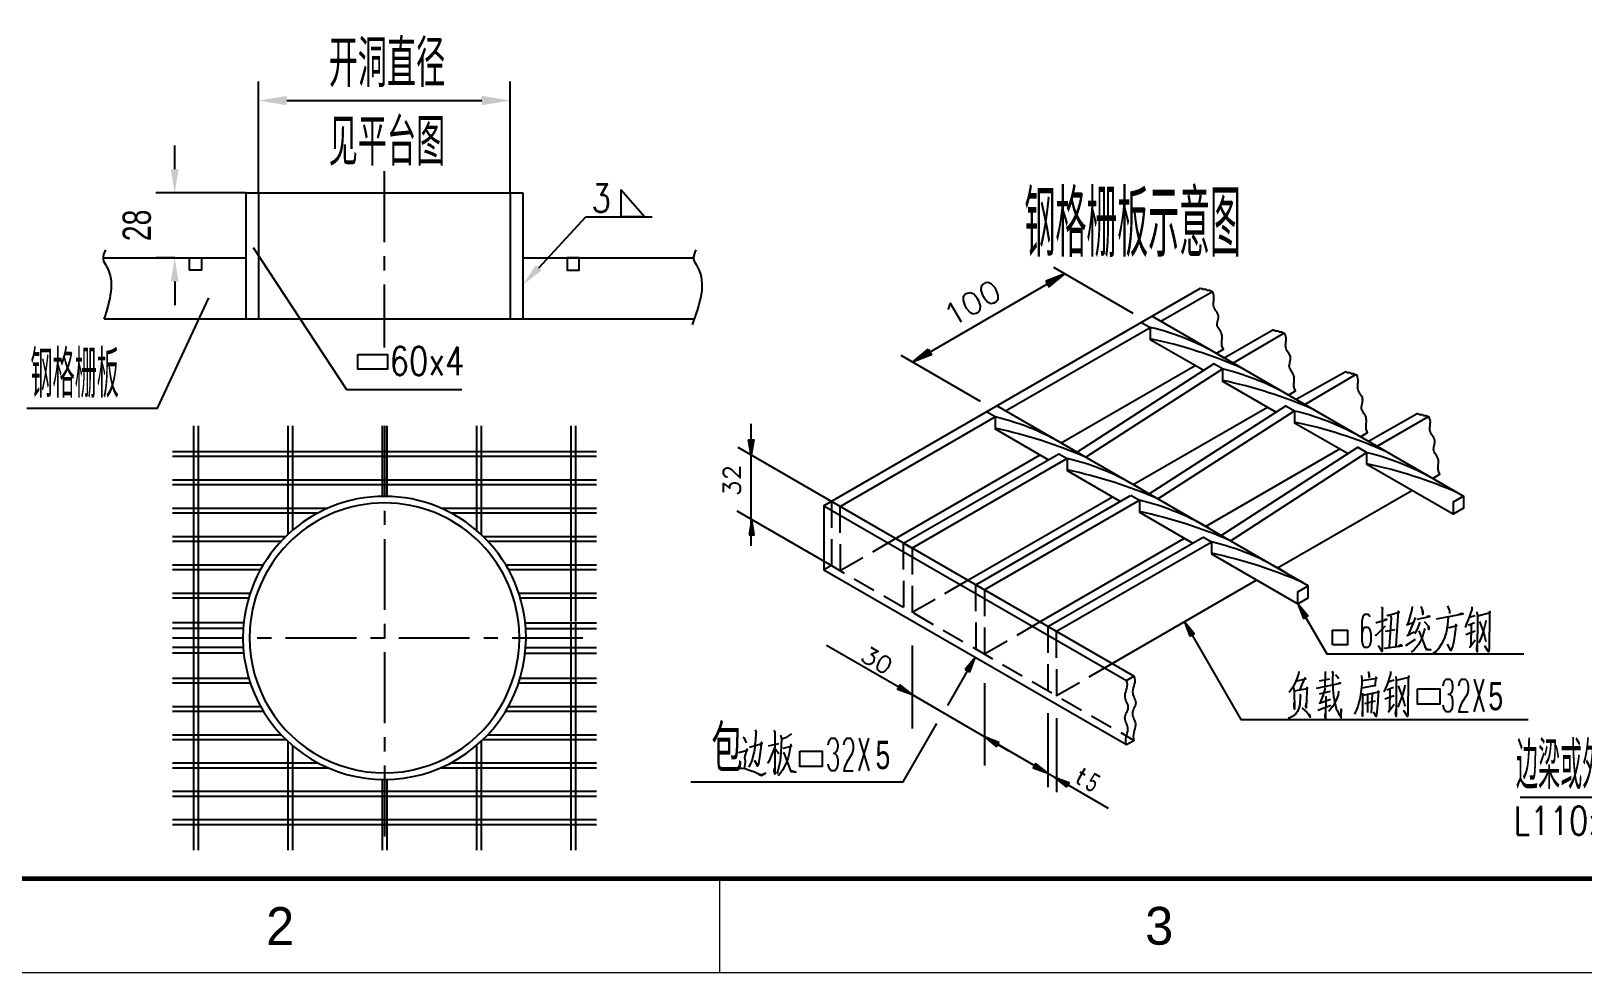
# Model space of a CAD drawing. Extents: x 148 to 221443, y -36682 to 6758.
# Drawn here: x 97196 to 100485, y -23173 to -21177 of the extents above; entities that cross this region are included whole.
import ezdxf
from ezdxf.enums import TextEntityAlignment as Align

# ---------------------------------------------------------------- set-up
doc = ezdxf.new("R2010")
doc.units = 0
doc.header["$LTSCALE"] = 10
doc.header["$MEASUREMENT"] = 0
doc.linetypes.add('CENTERX2', pattern=[4, 2.5, -0.5, 0.5, -0.5])
for name, color, linetype in [('2', 4, 'Continuous'), ('CENTER', 1, 'CENTERX2'), ('RED', 7, 'Continuous')]:
    doc.layers.add(name, color=color, linetype=linetype)
doc.layers.add('2（细实线）', color=3, linetype='Continuous', lineweight=20)
doc.layers.add('图框层', color=7, linetype='Continuous', lineweight=15)
doc.styles.add('DHZ', font='ascii.shx', dxfattribs={"width": 0.65, "height": 5, "bigfont": 'lytxt.shx'})
doc.styles.add('HZ', font='ROMS.SHX', dxfattribs={"width": 0.75, "bigfont": 'GBCBIG.SHX'})
doc.styles.get("Standard").update_dxf_attribs({"font": 'wison_e.shx', "width": 0.75, "bigfont": 'wison_c.shx'})
doc.styles.add('XW', font='ROMANS.shx', dxfattribs={"width": 0.85})
doc.styles.add('ZYEQ', font='bsfb.shx', dxfattribs={"width": 0.7, "bigfont": 'bsf.shx'})
doc.dimstyles.new('DIM1', dxfattribs={"dimscale": 20, "dimtxt": 3, "dimasz": 2.5, "dimexe": 2, "dimexo": 0, "dimgap": 1, "dimtad": 0, "dimdec": 0, "dimzin": 0, "dimdsep": 46, "dimtxsty": 'Standard', "dimcen": 2, "dimclrd": 3, "dimclre": 3, "dimclrt": 3, "dimadec": 0, "dimazin": 0, "dimtfac": 0.666667, "dimtdec": 0, "dimtofl": 0, "dimtmove": 2, "dimatfit": 1, "dimfxl": 2, "dimtvp": 1.333333, "dimtolj": 1, "dimtzin": 0, "dimarcsym": 0})

# ---------------------------------------------------------------- blocks, each defined once
blk = doc.blocks.new('*D1353')
at = {"color": 3, "linetype": 'Continuous', "lineweight": -2}
for p, q in [((97500.3, -21469.8), (97500.3, -21419.8)), ((97651.4, -21519.8), (97460.3, -21519.8)), ((97500.3, -21657.8), (97460.3, -21657.8)), ((97500.3, -21707.8), (97500.3, -21757.8))]:
    blk.add_line(p, q, dxfattribs=at)
at = {"color": 3}
for points in [[(97492, -21469.8), (97508.6, -21469.8), (97500.3, -21519.8)], [(97508.6, -21707.8), (97492, -21707.8), (97500.3, -21657.8)]]:
    blk.add_solid(points, dxfattribs=at)
at = {"layer": 'Defpoints', "color": 0}
for p in [(97651.4, -21519.8), (97500.3, -21657.8), (97500.3, -21657.8)]:
    blk.add_point(p, dxfattribs=at)
at = {"color": 3, "insert": (97420.3, -21588.8), "char_height": 60, "attachment_point": 5, "rotation": 90}
blk.add_mtext('\\A1;28', dxfattribs=at)
blk = doc.blocks.new('a2')
blk.add_line((15522.42, 9706.74), (15522.42, 9716.74))
at = {"layer": '图框层', "ltscale": 10}
blk.add_lwpolyline([(15311.09, 10126.74), (15905.09, 10126.74), (15905.09, 9706.74), (15311.09, 9706.74)], close=True, dxfattribs=at)
at = {"layer": '图框层', "ltscale": 10, "const_width": 0.5}
blk.add_lwpolyline([(15336.09, 10116.74), (15895.09, 10116.74), (15895.09, 9716.74), (15336.09, 9716.74)], close=True, dxfattribs=at)
at = {"style": 'HZ'}
for s, p in [('2', (15475.84, 9711.74)), ('3', (15569, 9711.74))]:
    blk.add_text(s, height=4, dxfattribs=at).set_placement(p, align=Align.MIDDLE)
blk = doc.blocks.new('geshantu')
at = {"layer": '2（细实线）', "lineweight": -3}
for points in [[(12000.6, 8196.81), (12000.96, 8196.2), (12002.62, 8197.57), (12000.6, 8196.81)], [(12009.85, 8193.39), (12001.44, 8198.25)], [(12016.95, 8196.02), (11977.08, 8173), (12009.15, 8154.49), (12009.94, 8154.95), (11977.87, 8173.46), (11977.87, 8170.67)], [(11986.45, 8188.23), (12000.78, 8196.51)], [(11993.97, 8196.5), (11993.74, 8196.24), (11993.72, 8195.85), (11993.89, 8195.32), (11994.06, 8195.03), (11994.43, 8194.62), (11994.78, 8194.44), (11995.12, 8194.51), (11995.31, 8194.62), (11995.54, 8194.88), (11995.56, 8195.27), (11995.38, 8195.8), (11995.22, 8196.08), (11994.85, 8196.5), (11994.5, 8196.68), (11994.16, 8196.61), (11993.97, 8196.5)], [(12018.26, 8195.71), (12018.22, 8195.7), (12018.18, 8195.71), (12018.14, 8195.72), (12018.07, 8195.76), (12018.01, 8195.79), (12017.94, 8195.81), (12017.88, 8195.81), (12017.82, 8195.8), (12017.76, 8195.8), (12017.71, 8195.81), (12017.66, 8195.84), (12017.62, 8195.88), (12017.57, 8195.91), (12017.52, 8195.92), (12017.46, 8195.92), (12017.4, 8195.91), (12017.34, 8195.91), (12017.28, 8195.93), (12017.21, 8195.96), (12017.14, 8196), (12017.11, 8196.01), (12017.07, 8196.02), (12017.03, 8196.01)], [(11990.22, 8193.83), (11990.35, 8194.03), (11990.47, 8194.48), (11991.62, 8192.49)], [(11992.08, 8195.41), (11991.85, 8195.15), (11991.83, 8194.75), (11992, 8194.23), (11992.17, 8193.94), (11992.53, 8193.52), (11992.89, 8193.35), (11993.23, 8193.42), (11993.42, 8193.53), (11993.64, 8193.79), (11993.67, 8194.18), (11993.49, 8194.71), (11993.33, 8194.99), (11992.96, 8195.41), (11992.61, 8195.58), (11992.27, 8195.51), (11992.08, 8195.41)], [(12012.77, 8192.55), (12018.25, 8195.71)], [(12018.65, 8189.15), (12019.41, 8189.59), (12019.31, 8189.77), (12019.26, 8189.95), (12019.24, 8190.15), (12019.24, 8190.34), (12019.26, 8190.53), (12019.27, 8190.71), (12019.28, 8190.89), (12019.27, 8191.06), (12019.23, 8191.21), (12019.18, 8191.35), (12019.1, 8191.49), (12019.02, 8191.61), (12018.94, 8191.74), (12018.86, 8191.86), (12018.8, 8191.98), (12018.77, 8192.1), (12018.75, 8192.23), (12018.77, 8192.37), (12018.79, 8192.5), (12018.82, 8192.64), (12018.86, 8192.78), (12018.88, 8192.92), (12018.89, 8193.05), (12018.88, 8193.18), (12018.84, 8193.31), (12018.78, 8193.43), (12018.71, 8193.55), (12018.63, 8193.67), (12018.55, 8193.8), (12018.47, 8193.93), (12018.41, 8194.07), (12018.38, 8194.23), (12018.37, 8194.39), (12018.37, 8194.57), (12018.39, 8194.76), (12018.41, 8194.95), (12018.41, 8195.14), (12018.39, 8195.33), (12018.33, 8195.52), (12018.23, 8195.69)], [(11996.33, 8183.06), (12011.66, 8191.91)], [(12010.74, 8192.44), (12011.66, 8191.91), (12011.66, 8190.64), (12017.35, 8187.36)], [(12020.41, 8188.13), (12025.82, 8191.3)], [(12026.3, 8184.74), (12027.06, 8185.18), (12026.96, 8185.35), (12026.91, 8185.54), (12026.88, 8185.73), (12026.89, 8185.92), (12026.9, 8186.11), (12026.92, 8186.3), (12026.93, 8186.48), (12026.92, 8186.64), (12026.88, 8186.8), (12026.82, 8186.94), (12026.75, 8187.07), (12026.67, 8187.2), (12026.58, 8187.32), (12026.51, 8187.44), (12026.45, 8187.56), (12026.41, 8187.69), (12026.4, 8187.82), (12026.41, 8187.95), (12026.44, 8188.09), (12026.47, 8188.23), (12026.5, 8188.37), (12026.53, 8188.5), (12026.54, 8188.64), (12026.53, 8188.77), (12026.49, 8188.89), (12026.43, 8189.01), (12026.36, 8189.13), (12026.27, 8189.26), (12026.19, 8189.38), (12026.12, 8189.52), (12026.06, 8189.66), (12026.02, 8189.81), (12026.01, 8189.98), (12026.02, 8190.16), (12026.04, 8190.34), (12026.05, 8190.53), (12026.05, 8190.73), (12026.03, 8190.92), (12025.98, 8191.1), (12025.88, 8191.28)], [(11988.11, 8189.6), (11988.47, 8188.99), (11986.45, 8188.23), (11988.11, 8189.6)], [(11993.68, 8184.06), (11985.27, 8188.92)], [(12002.21, 8179.66), (12016.44, 8187.88)], [(12019.25, 8187.46), (12004.82, 8178.16)], [(12019.31, 8187.5), (12019.31, 8186.22), (12024.99, 8182.94)], [(12028.06, 8183.72), (12033.39, 8186.89)], [(11978.79, 8170.14), (11978.79, 8172.93), (11995.23, 8182.42), (11994.31, 8182.95)], [(12009.86, 8175.25), (12024.09, 8183.46)], [(12012.46, 8173.75), (12026.96, 8183.08), (12026.96, 8181.81), (12032.64, 8178.53)], [(11969.37, 8180), (11969.37, 8181.7)], [(12035.71, 8179.31), (12041.15, 8182.46)], [(12041.59, 8175.91), (12042.35, 8176.35), (12042.25, 8176.53), (12042.2, 8176.71), (12042.18, 8176.9), (12042.18, 8177.1), (12042.19, 8177.29), (12042.21, 8177.47), (12042.22, 8177.65), (12042.21, 8177.82), (12042.17, 8177.97), (12042.11, 8178.11), (12042.04, 8178.25), (12041.96, 8178.37), (12041.88, 8178.49), (12041.8, 8178.62), (12041.74, 8178.74), (12041.7, 8178.86), (12041.69, 8178.99), (12041.7, 8179.13), (12041.73, 8179.26), (12041.76, 8179.4), (12041.79, 8179.54), (12041.82, 8179.68), (12041.83, 8179.81), (12041.82, 8179.94), (12041.78, 8180.06), (12041.72, 8180.19), (12041.65, 8180.31), (12041.57, 8180.43), (12041.48, 8180.56), (12041.41, 8180.69), (12041.35, 8180.83), (12041.31, 8180.98), (12041.3, 8181.15), (12041.31, 8181.33), (12041.33, 8181.51), (12041.34, 8181.71), (12041.35, 8181.9), (12041.33, 8182.09), (12041.27, 8182.27), (12041.17, 8182.45)], [(11969.1, 8180), (11969.64, 8180), (11969.37, 8178.37), (11969.1, 8180)], [(11977.87, 8173.46), (11967.98, 8179.17)], [(11969.37, 8168.76), (11969.37, 8178.37)], [(11982.26, 8168.14), (11984.67, 8169.54), (12000.01, 8178.39)], [(11985.52, 8169.05), (12001.98, 8178.52), (12002.87, 8178.01), (12002.87, 8176.73), (12008.52, 8173.47)], [(12002.87, 8178.01), (11986.44, 8168.52)], [(12017.51, 8170.83), (12031.74, 8179.05)], [(11966.87, 8176.04), (11966.78, 8176.04), (11966.62, 8176.12), (11966.53, 8176.21), (11966.45, 8176.37), (11966.45, 8176.71), (11966.53, 8176.88), (11966.62, 8176.96), (11966.78, 8177.04), (11966.95, 8177.04), (11967.12, 8176.96), (11967.37, 8176.79), (11968.21, 8175.96), (11968.21, 8177.13)], [(11966.45, 8174.45), (11966.45, 8175.37), (11967.12, 8174.87), (11967.12, 8175.12), (11967.2, 8175.29), (11967.29, 8175.37), (11967.54, 8175.45), (11967.7, 8175.45), (11967.95, 8175.37), (11968.12, 8175.2), (11968.21, 8174.95), (11968.21, 8174.7), (11968.12, 8174.45), (11968.04, 8174.37), (11967.87, 8174.28)], [(12025.15, 8166.42), (12039.38, 8174.63)], [(11977.08, 8173), (11977.08, 8166.21), (12009.15, 8147.7), (12009.94, 8148.15), (12008.58, 8148.94)], [(11989.9, 8163.73), (11992.32, 8165.12), (12007.65, 8173.97)], [(11993.16, 8164.63), (12009.56, 8174.08)], [(12010.48, 8173.55), (11994.08, 8164.1)], [(12009.6, 8174.12), (12010.52, 8173.59), (12010.52, 8172.32), (12016.16, 8169.06)], [(12044.85, 8174.03), (12044.85, 8172.75), (12043.75, 8172.12)], [(11967.84, 8172.46), (11977.87, 8166.67), (11977.08, 8166.21)], [(11969.16, 8169.92), (11969.7, 8169.92), (11969.43, 8171.54), (11969.16, 8169.92)], [(11969.37, 8171.54), (11969.37, 8169.85)], [(11997.55, 8159.31), (11999.97, 8160.71), (12015.3, 8169.56)], [(12000.81, 8160.22), (12017.21, 8169.66)], [(12017.25, 8169.71), (12018.17, 8169.18)], [(11977.87, 8169.46), (11977.87, 8166.67), (11979.24, 8165.88)], [(11978.79, 8168.93), (11978.79, 8166.14), (11981.21, 8167.53)], [(11985.52, 8166.26), (11985.52, 8169.05), (11986.44, 8168.52), (11986.44, 8165.73)], [(12018.13, 8169.13), (12001.73, 8159.69)], [(11980.28, 8165.28), (11982.38, 8164.07)], [(11985.52, 8165.05), (11985.52, 8162.26)], [(11993.16, 8161.84), (11993.16, 8164.63), (11994.08, 8164.1), (11994.08, 8161.31)], [(12005.19, 8154.9), (12007.61, 8156.29), (12022.95, 8165.15)], [(11983.43, 8163.46), (11985.52, 8162.25)], [(11986.44, 8164.52), (11986.44, 8161.72), (11988.85, 8163.12)], [(12027.31, 8162.63), (12027.31, 8163.9), (12028.41, 8164.54)], [(11986.57, 8161.65), (11988.67, 8160.44)], [(12027.89, 8161.08), (12028.36, 8161.35), (12027.31, 8162.63), (12027.89, 8161.08)], [(12034.97, 8161.25), (12034.77, 8161.48), (12034.38, 8161.48), (12034.18, 8161.25), (12034.08, 8160.79), (12034.08, 8158.71), (12034.18, 8158.25), (12034.38, 8158.02), (12034.77, 8158.02), (12034.97, 8158.25), (12035.07, 8158.71), (12035.07, 8159.4), (12034.97, 8159.87), (12034.77, 8160.1), (12034.38, 8160.1), (12034.18, 8159.87), (12034.08, 8159.4)], [(12036.14, 8162.25), (12036.3, 8162.13), (12036.24, 8162.17), (12036.24, 8158.3), (12036.24, 8157.98), (12036.24, 8157.69), (12036.22, 8157.57), (12036.06, 8157.85), (12035.85, 8158.14), (12036.19, 8157.69), (12036.22, 8157.77)], [(12036.77, 8161.49), (12036.85, 8161.36), (12036.82, 8161.4), (12038.05, 8161.73), (12037.95, 8161.85), (12037.79, 8159.79), (12037.69, 8158.14)], [(12037.11, 8161.36), (12037.19, 8161.12), (12037, 8158.06)], [(12039.42, 8162.33), (12039.39, 8162.05), (12039.39, 8162.01), (12039.02, 8160.76), (12038.92, 8160.48), (12038.84, 8160.4), (12039.6, 8160.68)], [(12039.94, 8161), (12041.3, 8161.28), (12041.2, 8161.32), (12040.96, 8161.24)], [(12040.33, 8162.33), (12040.54, 8161.81), (12040.54, 8161.65), (12040.54, 8161.49), (12040.52, 8161.89)], [(12041.99, 8161.04), (12044.84, 8161.57), (12044.69, 8161.61), (12044.37, 8161.49)], [(12043.17, 8162.41), (12043.38, 8161.89), (12043.38, 8161.61)], [(12045.74, 8162.29), (12045.74, 8162.01), (12045.37, 8160.92), (12045.19, 8160.52), (12045.03, 8160.11)], [(12045.47, 8161.2), (12046.1, 8161.4)], [(12046.29, 8161.77), (12046.34, 8161.32), (12046.31, 8157.53), (12046.26, 8157.85), (12046.31, 8158.3)], [(12046.37, 8161.36), (12047.7, 8161.69), (12047.62, 8161.81), (12047.6, 8161.44), (12047.57, 8157.85), (12047.55, 8157.65), (12047.52, 8157.53), (12047.13, 8158.14), (12047.55, 8157.61)], [(11989.72, 8159.83), (11991.81, 8158.62)], [(11993.16, 8160.63), (11993.16, 8157.84)], [(11994.08, 8160.1), (11994.08, 8157.31), (11996.5, 8158.71)], [(12001.73, 8156.9), (12001.73, 8159.69), (12000.81, 8160.22), (12000.81, 8157.43)], [(12015.86, 8159.18), (12016.33, 8159.45), (12015.28, 8160.72), (12015.86, 8159.18)], [(12028.12, 8161.22), (12030.37, 8157.33), (12051.24, 8157.33)], [(12030.99, 8158.28), (12030.99, 8159.83), (12032.55, 8159.83), (12032.55, 8158.28), (12030.99, 8158.28)], [(12035.48, 8159.35), (12035.64, 8159.31), (12035.59, 8159.31), (12036.61, 8160.28)], [(12035.59, 8160.72), (12035.67, 8160.6), (12035.64, 8160.64), (12036.74, 8160.96), (12036.64, 8160.96), (12036.53, 8160.92)], [(12036.61, 8159.71), (12037.61, 8159.91)], [(12039.73, 8161.16), (12039.6, 8160.76), (12039.29, 8159.99), (12039, 8159.35), (12038.89, 8159.27), (12039.63, 8159.67)], [(12040.75, 8159.99), (12040.6, 8159.43), (12040.47, 8159.02), (12040.28, 8158.62), (12040.1, 8158.3), (12039.89, 8158.02), (12039.63, 8157.73), (12039.31, 8157.49)], [(12040.23, 8160.68), (12040.07, 8160.23), (12039.92, 8159.83), (12039.68, 8159.43)], [(12040.12, 8159.75), (12040.91, 8157.77), (12041.41, 8157.73), (12040.94, 8157.81), (12040.75, 8158.1)], [(12040.7, 8160.76), (12041.1, 8160.28), (12041.17, 8160.11), (12041.2, 8159.91), (12041.15, 8160.15)], [(12043.22, 8161.24), (12043.17, 8160.36), (12043.01, 8159.55), (12042.8, 8158.9), (12042.54, 8158.38), (12042.22, 8157.85), (12041.96, 8157.57), (12041.62, 8157.37)], [(12043.14, 8160.15), (12043.35, 8160.11), (12044.14, 8160.32), (12044.06, 8160.44), (12044.03, 8159.99), (12043.95, 8159.39), (12043.85, 8158.7), (12043.72, 8158.18), (12043.53, 8157.69), (12043.17, 8158.34)], [(12046.1, 8159.71), (12045.11, 8159.35)], [(12046.02, 8160.6), (12045.34, 8160.32)], [(12045.66, 8160.4), (12045.63, 8158.18), (12045.53, 8158.02), (12046.1, 8158.82)], [(12047.23, 8160.84), (12047.2, 8160.6), (12047.02, 8159.91), (12046.73, 8159.06), (12046.5, 8158.5)], [(12046.55, 8160.76), (12046.97, 8159.63), (12046.97, 8159.59), (12047.13, 8159.06), (12047.2, 8158.78), (12047.23, 8158.62)], [(11977.35, 8158.25), (11985.03, 8153.82)], [(11982.05, 8158.03), (11982.84, 8157.57), (11982.07, 8157.24), (11982.29, 8157.12), (11982.39, 8156.96), (11982.42, 8156.85), (11982.37, 8156.59), (11982.29, 8156.44), (11982.09, 8156.27), (11981.86, 8156.21), (11981.6, 8156.26), (11981.38, 8156.39), (11981.21, 8156.58), (11981.18, 8156.7), (11981.19, 8156.88)], [(11986.44, 8158.21), (11986.44, 8149.4)], [(12016.09, 8159.31), (12021.25, 8150.38), (12051.73, 8150.38)], [(12036.45, 8157.98), (12036.56, 8157.9), (12036.51, 8157.94), (12038.37, 8158.18), (12038.24, 8158.26), (12037.97, 8158.14)], [(12038.74, 8158.22), (12039.78, 8158.86)], [(11983.78, 8157.03), (11983.52, 8157.08), (11983.25, 8156.95), (11982.97, 8156.63), (11982.85, 8156.41), (11982.71, 8156.01), (11982.73, 8155.71), (11982.91, 8155.51), (11983.05, 8155.42), (11983.31, 8155.37), (11983.58, 8155.51), (11983.86, 8155.83), (11983.99, 8156.04), (11984.12, 8156.45), (11984.1, 8156.75), (11983.93, 8156.95), (11983.78, 8157.03)], [(11992.06, 8155.68), (11992.53, 8155.41), (11993.11, 8156.95), (11992.06, 8155.68)], [(11992.86, 8158.02), (11994.96, 8156.81)], [(11992.3, 8155.54), (11990.16, 8151.84)], [(11996, 8156.2), (11998.1, 8154.99)], [(12000.81, 8156.22), (12000.81, 8153.43)], [(12001.73, 8155.69), (12001.73, 8152.9), (12004.15, 8154.29)], [(12009.94, 8154.95), (12010.01, 8154.74), (12010.03, 8154.52), (12010.02, 8154.32), (12009.97, 8154.11), (12009.92, 8153.91), (12009.86, 8153.71), (12009.81, 8153.52), (12009.79, 8153.34), (12009.8, 8153.17), (12009.83, 8153.01), (12009.89, 8152.85), (12009.95, 8152.69), (12010.01, 8152.55), (12010.06, 8152.4), (12010.1, 8152.26), (12010.12, 8152.12), (12010.1, 8151.98), (12010.06, 8151.83), (12010.01, 8151.69), (12009.94, 8151.55), (12009.88, 8151.41), (12009.82, 8151.27), (12009.78, 8151.13), (12009.77, 8150.98), (12009.78, 8150.84), (12009.82, 8150.7), (12009.88, 8150.56), (12009.94, 8150.41), (12010, 8150.25), (12010.05, 8150.1), (12010.09, 8149.93), (12010.1, 8149.76), (12010.07, 8149.58), (12010.03, 8149.39), (12009.97, 8149.19), (12009.91, 8148.99), (12009.87, 8148.79), (12009.85, 8148.58), (12009.87, 8148.37), (12009.94, 8148.15)], [(12027.4, 8155.46), (12027.38, 8155.22), (12027.19, 8154.66), (12026.98, 8154.17), (12026.75, 8153.73), (12026.38, 8153.24)], [(12027.25, 8154.45), (12028.14, 8154.66), (12028.06, 8154.78), (12027.74, 8154.09), (12027.53, 8153.53)], [(12030.16, 8155.46), (12030.23, 8155.3), (12030.21, 8155.34), (12030.18, 8153.89)], [(12030.92, 8155.5), (12031, 8155.3), (12031, 8155.22), (12030.97, 8154.74), (12030.97, 8154.33), (12031, 8153.89), (12031.02, 8153.57), (12031.05, 8153.2), (12031.1, 8152.84), (12031.15, 8152.52), (12031.2, 8152.15), (12031.28, 8151.87), (12031.36, 8151.51), (12031.49, 8151.27), (12031.65, 8150.94), (12031.78, 8150.74), (12031.91, 8150.54), (12031.91, 8151.47), (12031.86, 8150.7)], [(12031.31, 8155.14), (12031.52, 8154.9), (12031.6, 8154.66)], [(12034.04, 8155.01), (12034.07, 8154.57), (12034.07, 8154.12), (12034.02, 8153.52), (12033.94, 8152.99), (12033.86, 8152.55), (12033.78, 8152.15), (12033.65, 8151.74), (12033.52, 8151.38), (12033.39, 8151.1), (12033.31, 8150.94)], [(12034.12, 8154.49), (12035.67, 8154.73), (12035.56, 8154.85), (12035.56, 8154.73), (12035.46, 8153.96), (12035.54, 8153.96), (12034.07, 8153.68)], [(12034.75, 8155.45), (12034.88, 8155.05), (12034.88, 8154.85), (12034.86, 8155.17)], [(12037.14, 8155.45), (12037.14, 8155.17), (12036.77, 8154.08), (12036.59, 8153.68), (12036.43, 8153.28)], [(12037.69, 8154.93), (12037.74, 8154.49), (12037.71, 8150.69), (12037.66, 8151.02), (12037.71, 8151.46)], [(12037.77, 8154.53), (12039.1, 8154.85), (12039.03, 8154.97), (12039, 8154.61), (12038.97, 8151.02), (12038.95, 8150.82), (12038.92, 8150.69), (12038.53, 8151.3), (12038.95, 8150.77)], [(11985.16, 8154.05), (11984.89, 8153.58), (11986.44, 8153.01), (11985.16, 8154.05)], [(11994.08, 8154.21), (11994.08, 8145.51)], [(11999.15, 8154.39), (12001.24, 8153.18)], [(12009.15, 8147.7), (12009.08, 8147.91), (12009.06, 8148.12), (12009.08, 8148.33), (12009.12, 8148.53), (12009.17, 8148.73), (12009.23, 8148.93), (12009.28, 8149.12), (12009.3, 8149.3), (12009.29, 8149.47), (12009.26, 8149.64), (12009.21, 8149.79), (12009.15, 8149.95), (12009.08, 8150.1), (12009.03, 8150.24), (12008.99, 8150.38), (12008.97, 8150.53), (12008.99, 8150.67), (12009.03, 8150.81), (12009.08, 8150.95), (12009.15, 8151.09), (12009.21, 8151.23), (12009.27, 8151.37), (12009.31, 8151.52), (12009.32, 8151.66), (12009.31, 8151.8), (12009.27, 8151.94), (12009.21, 8152.09), (12009.15, 8152.24), (12009.09, 8152.39), (12009.04, 8152.55), (12009, 8152.71), (12009, 8152.88), (12009.02, 8153.07), (12009.07, 8153.25), (12009.12, 8153.45), (12009.18, 8153.65), (12009.22, 8153.86), (12009.24, 8154.07), (12009.22, 8154.28), (12009.15, 8154.49)], [(12026.83, 8153.77), (12026.9, 8153.36), (12026.96, 8151.47), (12026.9, 8151.75), (12026.93, 8152.15)], [(12026.93, 8153.41), (12028.32, 8153.65), (12028.24, 8153.77), (12028.24, 8153.32), (12028.22, 8152.48), (12028.19, 8151.59), (12028.16, 8151.75), (12028.19, 8152.11)], [(12029.29, 8153.69), (12031.83, 8154.21), (12031.78, 8154.25), (12031.55, 8154.13)], [(12030.73, 8153.32), (12029.55, 8153.04)], [(12029.61, 8154.45), (12030.68, 8154.66)], [(12030.16, 8153.73), (12030.16, 8153.53), (12029.95, 8152.88), (12029.68, 8152.15), (12029.61, 8152.11), (12030.76, 8152.52)], [(12031.62, 8153.36), (12031.57, 8152.96), (12031.28, 8152.28), (12031, 8151.75), (12031.02, 8151.79), (12030.76, 8151.47), (12030.6, 8151.23)], [(12034.15, 8153.15), (12034.17, 8152.91), (12034.17, 8151.5), (12034.17, 8150.73), (12034.15, 8150.94), (12034.17, 8151.3)], [(12034.2, 8152.95), (12035.93, 8153.28), (12035.83, 8153.36), (12035.83, 8153.2), (12035.77, 8152.23), (12035.72, 8151.58), (12035.67, 8151.14), (12035.62, 8150.69), (12035.35, 8151.1), (12035.59, 8150.82), (12035.64, 8150.94)], [(12037.43, 8153.76), (12036.74, 8153.48)], [(12036.88, 8154.36), (12037.5, 8154.57)], [(12037.06, 8153.56), (12037.03, 8151.34), (12036.93, 8151.18), (12037.5, 8151.99)], [(12038.63, 8154), (12038.61, 8153.76), (12038.42, 8153.07), (12038.13, 8152.23), (12037.9, 8151.66)], [(12037.95, 8153.92), (12038.37, 8152.79), (12038.37, 8152.75), (12038.53, 8152.23), (12038.61, 8151.94), (12038.63, 8151.78)], [(12042.71, 8153.95), (12042.81, 8154.41), (12043.01, 8154.64), (12043.41, 8154.64), (12043.61, 8154.41), (12043.71, 8153.95), (12043.71, 8153.72), (12043.61, 8153.26), (12043.41, 8153.03), (12043.21, 8153.03)], [(12044.36, 8153.95), (12044.46, 8154.41), (12044.66, 8154.64), (12045.05, 8154.64), (12045.25, 8154.41), (12045.35, 8153.95), (12045.35, 8153.49), (12045.25, 8153.03), (12044.66, 8152.11), (12044.46, 8151.65), (12044.36, 8151.18), (12045.35, 8151.18)], [(12046, 8151.18), (12047, 8154.64)], [(12046, 8154.64), (12047, 8151.18)], [(11986.44, 8153.02), (11996.62, 8147.08)], [(12002.29, 8152.57), (12004.39, 8151.36)], [(12027.51, 8153.04), (12027.59, 8152.88), (12027.56, 8152.76), (12027.51, 8151.95), (12027.4, 8151.55), (12027.27, 8151.23), (12027.09, 8150.98), (12026.83, 8150.74), (12026.54, 8150.58), (12026.28, 8150.46)], [(12027.74, 8151.59), (12028.24, 8151.15), (12028.45, 8150.94), (12028.56, 8150.82), (12028.61, 8150.62), (12028.48, 8150.9)], [(12029.42, 8151.35), (12030.79, 8151.87)], [(12030.23, 8152.84), (12030.26, 8152.72), (12030.23, 8150.42), (12030.21, 8150.74), (12030.23, 8151.07)], [(12034.41, 8152.07), (12035.54, 8152.35)], [(12034.67, 8152.99), (12034.7, 8151.9), (12034.7, 8151.82), (12034.67, 8151.1)], [(12035.17, 8153.07), (12035.09, 8151.02)], [(12037.5, 8152.87), (12036.51, 8152.51)], [(12043.41, 8153.03), (12043.61, 8152.8), (12043.71, 8152.34), (12043.71, 8151.88), (12043.61, 8151.41), (12043.41, 8151.18), (12043.01, 8151.18), (12042.81, 8151.41), (12042.71, 8151.88)], [(11962.98, 8143.75), (11985.49, 8143.75), (11989.06, 8149.93)], [(12000.81, 8151.04), (12000.81, 8143.21)], [(12001.73, 8150.51), (12001.73, 8142.67)], [(12005.44, 8150.76), (12007.53, 8149.55)], [(11968.48, 8148.51), (11968.61, 8148.39), (11968.74, 8148.15), (11968.82, 8147.91)], [(11969.79, 8149.28), (11969.9, 8149), (11969.87, 8148.92), (11969.82, 8148.19), (11969.77, 8147.75), (11969.74, 8147.38), (11969.69, 8146.98), (11969.58, 8146.58), (11969.5, 8146.25), (11969.4, 8145.93), (11969.27, 8145.65), (11969.11, 8145.33)], [(11971.78, 8149.24), (11971.89, 8149.04), (11971.86, 8149.08), (11971.86, 8144.56), (11971.81, 8144.88), (11971.84, 8145.2)], [(11972.49, 8148.71), (11972.57, 8148.35), (11972.54, 8147.54), (11972.52, 8146.9), (11972.49, 8146.33), (11972.41, 8145.81), (11972.31, 8145.37), (11972.2, 8144.92), (11972.07, 8144.6)], [(11973.65, 8148.83), (11972.99, 8148.43), (11972.6, 8148.27)], [(11977.54, 8147.69), (11977.64, 8148.15), (11977.84, 8148.39), (11978.24, 8148.39), (11978.44, 8148.15), (11978.54, 8147.69), (11978.54, 8147.46), (11978.44, 8147), (11978.24, 8146.77), (11978.04, 8146.77)], [(11979.19, 8147.69), (11979.29, 8148.15), (11979.49, 8148.39), (11979.88, 8148.39), (11980.08, 8148.15), (11980.18, 8147.69), (11980.18, 8147.23), (11980.08, 8146.77), (11979.49, 8145.85), (11979.29, 8145.39), (11979.19, 8144.93), (11980.18, 8144.93)], [(11980.83, 8144.93), (11981.83, 8148.39)], [(11980.83, 8148.39), (11981.83, 8144.93)], [(11995.63, 8147.98), (11995.36, 8147.51), (11994.08, 8148.56), (11995.63, 8147.98)], [(11994.08, 8148.56), (11999.4, 8145.49)], [(11968.01, 8146.86), (11968.98, 8147.1), (11968.9, 8147.22), (11968.66, 8146.37), (11968.66, 8146.29), (11968.74, 8146.01), (11968.74, 8145.85), (11968.61, 8145.2)], [(11969.19, 8147.42), (11970.53, 8147.83), (11970.45, 8147.95), (11970.39, 8147.62), (11970.42, 8147.66), (11970.26, 8146.37), (11970.18, 8145.93), (11970.13, 8145.61), (11970.08, 8145.49), (11970.03, 8145.41), (11969.77, 8145.97), (11970.05, 8145.49)], [(11971.86, 8147.46), (11971.6, 8146.78), (11971.39, 8146.25), (11971.21, 8145.85), (11971.1, 8145.69)], [(11971.21, 8147.58), (11972.31, 8147.83)], [(11971.89, 8147.34), (11972.2, 8146.9), (11972.28, 8146.7)], [(11972.75, 8147.34), (11973.65, 8147.54), (11973.57, 8147.71), (11973.51, 8147.42), (11973.41, 8146.78), (11973.28, 8146.33), (11973.12, 8145.85), (11972.94, 8145.45), (11972.7, 8145), (11972.49, 8144.68), (11972.23, 8144.4)], [(11972.75, 8146.86), (11972.83, 8146.82), (11973.57, 8144.84), (11974.09, 8144.8), (11973.57, 8144.92), (11973.46, 8145.08)], [(11978.24, 8146.77), (11978.44, 8146.54), (11978.54, 8146.08), (11978.54, 8145.62), (11978.44, 8145.16), (11978.24, 8144.93), (11977.84, 8144.93), (11977.64, 8145.16), (11977.54, 8145.62)], [(11995.46, 8147.76), (11996.54, 8147.14)], [(11968.06, 8145.2), (11968.24, 8145.2), (11968.4, 8145.2), (11968.72, 8145.16), (11968.98, 8145.08), (11969.29, 8144.96), (11969.66, 8144.84), (11970, 8144.68), (11970.29, 8144.52), (11970.45, 8144.44), (11970.89, 8144.68), (11970.84, 8144.64), (11970.45, 8144.48), (11970.21, 8144.56)], [(11999.54, 8145.72), (11999.27, 8145.25), (12000.81, 8144.68), (11999.54, 8145.72)], [(12004.72, 8145.19), (12004.01, 8143.96), (12003.96, 8143.7), (12004.06, 8143.55), (12004.21, 8143.46)], [(12000.81, 8144.68), (12001.73, 8144.15), (12007.21, 8140.98)], [(12003.06, 8143.69), (12002.79, 8143.22), (12001.51, 8144.27), (12003.06, 8143.69)], [(12004.21, 8144.81), (12004.72, 8144.52)]]:
    blk.add_lwpolyline(points, dxfattribs=at)
for points in [[(12011.85, 8193.08), (12044.85, 8174.03), (12043.75, 8173.39), (12043.75, 8172.12), (12034.6, 8177.39), (12034.6, 8178.67, -0.08016), (12042.43, 8175.42)], [(12025.9, 8191.29), (12025.86, 8191.29), (12025.82, 8191.3), (12025.79, 8191.31), (12025.72, 8191.34), (12025.65, 8191.38), (12025.59, 8191.4), (12025.53, 8191.4), (12025.47, 8191.39), (12025.41, 8191.39), (12025.36, 8191.4), (12025.31, 8191.43), (12025.26, 8191.46), (12025.22, 8191.49), (12025.17, 8191.51), (12025.11, 8191.5), (12025.05, 8191.49), (12024.99, 8191.49), (12024.92, 8191.51), (12024.86, 8191.55), (12024.79, 8191.58), (12024.75, 8191.6), (12024.71, 8191.6), (12024.67, 8191.6), (12019.49, 8188.66, 0.080157), (12011.66, 8191.91)], [(12033.94, 8180.32), (12034.7, 8180.76), (12034.61, 8180.94), (12034.55, 8181.13), (12034.53, 8181.32), (12034.53, 8181.51), (12034.55, 8181.7), (12034.57, 8181.89), (12034.57, 8182.06), (12034.56, 8182.23), (12034.53, 8182.38), (12034.47, 8182.53), (12034.39, 8182.66), (12034.31, 8182.79), (12034.23, 8182.91), (12034.16, 8183.03), (12034.1, 8183.15), (12034.06, 8183.28), (12034.05, 8183.41), (12034.06, 8183.54), (12034.08, 8183.68), (12034.12, 8183.81), (12034.15, 8183.95), (12034.17, 8184.09), (12034.18, 8184.22), (12034.17, 8184.35), (12034.14, 8184.48), (12034.08, 8184.6), (12034, 8184.72), (12033.92, 8184.84), (12033.84, 8184.97), (12033.76, 8185.1), (12033.7, 8185.25), (12033.67, 8185.4), (12033.66, 8185.57), (12033.67, 8185.74), (12033.68, 8185.93), (12033.7, 8186.12), (12033.7, 8186.31), (12033.68, 8186.5), (12033.63, 8186.69), (12033.53, 8186.87), (12033.49, 8186.86), (12033.45, 8186.87), (12033.41, 8186.88), (12033.34, 8186.92), (12033.28, 8186.96), (12033.22, 8186.98), (12033.16, 8186.98), (12033.1, 8186.97), (12033.04, 8186.96), (12032.99, 8186.98), (12032.94, 8187.01), (12032.9, 8187.04), (12032.85, 8187.07), (12032.8, 8187.09), (12032.75, 8187.08), (12032.69, 8187.08), (12032.63, 8187.08), (12032.56, 8187.09), (12032.5, 8187.13), (12032.43, 8187.17), (12032.4, 8187.18), (12032.36, 8187.19), (12032.32, 8187.18), (12027.14, 8184.25, 0.08016), (12019.31, 8187.5), (12018.39, 8188.03), (12003.9, 8178.69)], [(12026, 8165.93, 0.080161), (12018.17, 8169.18), (12018.17, 8167.91), (12027.31, 8162.63), (12028.41, 8163.26), (12028.41, 8164.54), (11995.41, 8183.59)], [(12011.54, 8174.28), (12026.04, 8183.61), (12026.96, 8183.08, -0.08016), (12034.79, 8179.84), (12039.96, 8182.77), (12040.01, 8182.77), (12040.04, 8182.77), (12040.08, 8182.76), (12040.15, 8182.72), (12040.22, 8182.68), (12040.28, 8182.66), (12040.34, 8182.67), (12040.4, 8182.67), (12040.46, 8182.68), (12040.51, 8182.67), (12040.56, 8182.64), (12040.6, 8182.6), (12040.65, 8182.57), (12040.7, 8182.56), (12040.76, 8182.56), (12040.82, 8182.57), (12040.88, 8182.57), (12040.94, 8182.55), (12041.01, 8182.52), (12041.08, 8182.48), (12041.11, 8182.47), (12041.15, 8182.46), (12041.2, 8182.47)], [(12003.06, 8179.17, 0.080161), (11995.23, 8182.42), (11995.23, 8181.15), (12000.87, 8177.89)], [(12019.19, 8169.86), (12033.68, 8179.2), (12034.6, 8178.67), (12020.19, 8169.29, 0.051089), (12010.52, 8172.39)]]:
    blk.add_lwpolyline(points, format="xyb", dxfattribs=at)
for points in [[(12039.99, 8153.61), (12042.35, 8153.61), (12042.35, 8152), (12039.99, 8152)], [(11974.52, 8147.02), (11976.89, 8147.02), (11976.89, 8145.4), (11974.52, 8145.4)]]:
    blk.add_lwpolyline(points, close=True, dxfattribs=at)
for centre, radius, start, end in [((12001.36, 8141.97), 49.81, 66.3633, 78.0626), ((12009.01, 8137.55), 49.82, 66.3634, 78.0622), ((11984.92, 8132.48), 49.81, 66.3632, 78.0625), ((12016.65, 8133.14), 49.81, 66.3631, 78.0624), ((11996.73, 8152.12), 26.61, 58.3137, 76.6456), ((11992.57, 8128.07), 49.81, 66.3633, 78.0626), ((12024.3, 8128.73), 49.81, 66.3633, 78.0626), ((12004.37, 8147.71), 26.61, 58.3138, 76.6458), ((12007.86, 8119.24), 49.81, 66.3634, 78.0626)]:
    blk.add_arc(centre, radius, start, end, dxfattribs=at)
at = {"layer": '2（细实线）', "transparency": 33554559}
for points in [[(12000.6, 8196.81), (12000.96, 8196.2), (12000.6, 8196.81), (12002.62, 8197.57)], [(11988.11, 8189.6), (11988.47, 8188.99), (11988.11, 8189.6), (11986.45, 8188.23)], [(11969.1, 8180), (11969.64, 8180), (11969.1, 8180), (11969.37, 8178.37)], [(11969.16, 8169.92), (11969.7, 8169.92), (11969.16, 8169.92), (11969.43, 8171.54)], [(12027.89, 8161.08), (12028.36, 8161.35), (12027.89, 8161.08), (12027.31, 8162.63)], [(12015.86, 8159.18), (12016.33, 8159.45), (12015.86, 8159.18), (12015.28, 8160.72)], [(11992.06, 8155.68), (11992.53, 8155.41), (11992.06, 8155.68), (11993.11, 8156.95)], [(11985.16, 8154.05), (11984.89, 8153.58), (11985.16, 8154.05), (11986.44, 8153.01)], [(11995.63, 8147.98), (11995.36, 8147.51), (11995.63, 8147.98), (11994.08, 8148.56)], [(11999.54, 8145.72), (11999.27, 8145.25), (11999.54, 8145.72), (12000.81, 8144.68)], [(12003.06, 8143.69), (12002.79, 8143.22), (12003.06, 8143.69), (12001.51, 8144.27)]]:
    blk.add_solid(points, dxfattribs=at)
at = {"style": 'ZYEQ', "width": 0.7}
blk.add_text('包', height=5, dxfattribs=at).set_placement((11965.14, 8144.77))
at = {"layer": '图框层', "color": 3, "style": 'ZYEQ', "width": 0.7}
for p in [(12048.28, 8151.35), (11983.33, 8145.11)]:
    blk.add_text('5', height=3, dxfattribs=at).set_placement(p, align=Align.CENTER)
blk.add_text('5', height=2, rotation=330, dxfattribs=at).set_placement((12005.09, 8142.83), align=Align.CENTER)

msp = doc.modelspace()

# ---------------------------------------------------------------- linework, layer by layer
at = {"color": 0, "linetype": 'Continuous'}
for p, q in [((98446.1499, -21512.4264), (98446.1499, -21570.9979)), ((98446.1499, -21512.4264), (98497.1885, -21570.9979)), ((98497.1885, -21570.9979), (98446.1499, -21570.9979))]:
    msp.add_line(p, q, dxfattribs=at)
at = {"color": 3, "linetype": 'Continuous'}
msp.add_lwpolyline([(97888.8572, -21862.3482), (97951.4524, -21862.3482), (97951.4524, -21893.6287), (97888.8572, -21893.6287)], close=True, dxfattribs=at)
at = {"layer": '2', "color": 3, "linetype": 'Continuous'}
for p, q in [((97678.029, -21519.794), (97678.029, -21284.2464)), ((98211.3623, -21519.794), (98211.3623, -21284.2464)), ((97738.029, -21324.2464), (98151.3623, -21324.2464)), ((98272.0117, -21678.4542), (98371.5935, -21570.9979)), ((98371.5935, -21570.9979), (98512.7211, -21570.9979)), ((97666.4649, -21635.4966), (97864.5893, -21936.3821)), ((97864.5893, -21936.3821), (98109.0211, -21936.3821)), ((100741.1484, -22800.8097), (100352.3726, -22800.8097))]:
    msp.add_line(p, q, dxfattribs=at)
msp.add_lwpolyline([(97186.7716, -21976.039), (97463.9953, -21976.039), (97572.8732, -21742.5313)], dxfattribs=at)
for points in [[(97353.4414, -21640.6462), (97348.5187, -21660.3235), (97355.9027, -21675.6964), (97350.3647, -21787.1302)], [(98605.2316, -21640.6462), (98600.309, -21660.3235), (98607.693, -21675.6964), (98597.1382, -21799.3809)]]:
    msp.add_spline(points, degree=3, dxfattribs=at)
for points in [[(97738.029, -21314.2464), (97738.029, -21334.2464), (97678.029, -21324.2464)], [(98151.3623, -21314.2464), (98151.3623, -21334.2464), (98211.3623, -21324.2464)], [(98265.9, -21672.7904), (98278.1233, -21684.1179), (98238.029, -21715.124)]]:
    msp.add_solid(points, dxfattribs=at)
at = {"layer": 'CENTER', "ltscale": 6}
for p, q in [((97944.6957, -21474.0637), (97944.6957, -21847.1673)), ((97944.9999, -22013.3244), (97944.9999, -22912.4312)), ((97495.4465, -22462.8778), (98394.5533, -22462.8778))]:
    msp.add_line(p, q, dxfattribs=at)
at = {"layer": 'Defpoints', "color": 0, "linetype": 'ByBlock'}
for p in [(97678.029, -21786.4607), (97678.029, -21786.4607), (98211.3623, -21786.4607), (98211.3623, -21786.4607)]:
    msp.add_point(p, dxfattribs=at)
at = {"layer": 'RED'}
for p, q in [((97651.3623, -21519.794), (97651.3623, -21786.4607)), ((97651.3623, -21519.794), (98238.029, -21519.794)), ((97678.029, -21519.794), (97678.029, -21786.4607)), ((98211.3623, -21519.794), (98211.3623, -21786.4607)), ((98238.029, -21519.794), (98238.029, -21786.4607)), ((97348.1835, -21657.8483), (97651.3623, -21657.8483)), ((98238.029, -21657.8483), (98599.9738, -21657.8483)), ((97350.6099, -21786.4607), (98602.9482, -21786.4607)), ((97539.9999, -22013.3244), (97539.9999, -22430.8778)), ((97549.9999, -22013.3244), (97549.9999, -22430.8778)), ((97739.9999, -22013.3244), (97739.9999, -22243.8458)), ((97749.9999, -22013.3244), (97749.9999, -22234.8975)), ((97939.9999, -22013.3244), (97939.9999, -22162.9195)), ((97949.9999, -22013.3244), (97949.9999, -22162.9195)), ((98139.9999, -22013.3244), (98139.9999, -22234.8975)), ((98149.9999, -22013.3244), (98149.9999, -22243.8458)), ((98339.9999, -22013.3244), (98339.9999, -22427.8778)), ((98349.9999, -22013.3244), (98349.9999, -22427.8778)), ((97495.4465, -22067.8778), (98394.5533, -22067.8778)), ((97495.4465, -22077.8778), (98394.5533, -22077.8778)), ((97495.4465, -22127.8778), (98394.5533, -22127.8778)), ((97495.4465, -22137.8778), (98394.5533, -22137.8778)), ((97495.4465, -22187.8778), (97825.1041, -22187.8778)), ((97495.4465, -22197.8778), (97804.3763, -22197.8778)), ((98064.8957, -22187.8778), (98394.5533, -22187.8778)), ((98085.6235, -22197.8778), (98394.5533, -22197.8778)), ((97495.4465, -22247.8778), (97735.7751, -22247.8778)), ((97495.4465, -22257.8778), (97725.9679, -22257.8778)), ((98154.2246, -22247.8778), (98394.5533, -22247.8778)), ((98164.0318, -22257.8778), (98394.5533, -22257.8778)), ((97495.4465, -22307.8778), (97688.1439, -22307.8778)), ((97495.4465, -22317.8778), (97682.369, -22317.8778)), ((98201.8559, -22307.8778), (98394.5533, -22307.8778)), ((98207.6308, -22317.8778), (98394.5533, -22317.8778)), ((97495.4465, -22367.8778), (97660.4388, -22367.8778)), ((98229.5609, -22367.8778), (98394.5533, -22367.8778)), ((97495.4465, -22377.8778), (97657.2934, -22377.8778)), ((98232.7063, -22377.8778), (98394.5533, -22377.8778)), ((97646.7114, -22430.8778), (97495.4465, -22430.8778)), ((97539.9999, -22430.8778), (97539.9999, -22912.4312)), ((97549.9999, -22430.8778), (97549.9999, -22912.4312)), ((98243.2883, -22430.8778), (98394.5533, -22430.8778)), ((98339.9999, -22430.8778), (98339.9999, -22912.4312)), ((98349.9999, -22430.8778), (98349.9999, -22912.4312)), ((97645.6673, -22442.8778), (97495.4465, -22442.8778)), ((98244.3325, -22442.8778), (98394.5533, -22442.8778)), ((97645.6673, -22482.8778), (97495.4465, -22482.8778)), ((97646.7114, -22494.8778), (97495.4465, -22494.8778)), ((98243.2883, -22494.8778), (98394.5533, -22494.8778)), ((98244.3325, -22482.8778), (98394.5533, -22482.8778)), ((97495.4465, -22547.8778), (97657.2934, -22547.8778)), ((97495.4465, -22557.8778), (97660.4388, -22557.8778)), ((98229.5609, -22557.8778), (98394.5533, -22557.8778)), ((98232.7063, -22547.8778), (98394.5533, -22547.8778)), ((97495.4465, -22607.8778), (97682.369, -22607.8778)), ((97495.4465, -22617.8778), (97688.1439, -22617.8778)), ((98201.8559, -22617.8778), (98394.5533, -22617.8778)), ((98207.6308, -22607.8778), (98394.5533, -22607.8778)), ((97495.4465, -22667.8778), (97725.9679, -22667.8778)), ((97495.4465, -22677.8778), (97735.7751, -22677.8778)), ((97739.9999, -22681.9097), (97739.9999, -22912.4312)), ((97749.9999, -22690.858), (97749.9999, -22912.4312)), ((98139.9999, -22690.858), (98139.9999, -22912.4312)), ((98149.9999, -22681.9097), (98149.9999, -22912.4312)), ((98154.2246, -22677.8778), (98394.5533, -22677.8778)), ((98164.0318, -22667.8778), (98394.5533, -22667.8778)), ((97495.4465, -22727.8778), (97804.3763, -22727.8778)), ((98085.6235, -22727.8778), (98394.5533, -22727.8778)), ((97495.4465, -22737.8778), (97825.1041, -22737.8778)), ((97939.9999, -22762.8361), (97939.9999, -22912.4312)), ((97949.9999, -22762.8361), (97949.9999, -22912.4312)), ((98064.8957, -22737.8778), (98394.5533, -22737.8778)), ((97495.4465, -22787.8778), (98394.5533, -22787.8778)), ((97495.4465, -22797.8778), (98394.5533, -22797.8778)), ((97495.4465, -22847.8778), (98394.5533, -22847.8778)), ((97495.4465, -22857.8778), (98394.5533, -22857.8778))]:
    msp.add_line(p, q, dxfattribs=at)
for points in [[(97531.7423, -21657.8483), (97557.409, -21657.8483), (97557.409, -21683.515), (97531.7423, -21683.515)], [(98357.649, -21657.8483), (98331.9824, -21657.8483), (98331.9824, -21683.515), (98357.649, -21683.515)]]:
    msp.add_lwpolyline(points, close=True, dxfattribs=at)
for radius, start, end in [(300, 3.8225537, 176.1774463), (286, 4.0099707, 175.9900293), (300, 176.1774463, 3.8225537), (286, 175.9900293, 4.0099707)]:
    msp.add_arc((97944.9999, -22462.8778), radius, start, end, dxfattribs=at)

# ---------------------------------------------------------------- block references
at = {"layer": '2（细实线）', "xscale": 20, "yscale": 20, "zscale": 20}
for name, p in [('a2', (-211792.8374, -217307.575)), ('geshantu', (-140665.0648, -185643.0354))]:
    msp.add_blockref(name, p, dxfattribs=at)

# ---------------------------------------------------------------- texts
at = {"color": 3, "style": 'XW', "width": 0.8}
for s, height, p in [('   3', 59.25333, (98278.2616, -21560.9265)), ('60x4', 60, (97955.9489, -21906.0618))]:
    msp.add_text(s, height=height, dxfattribs=at).set_placement(p)
at = {"color": 3, "linetype": 'Continuous', "style": 'XW', "width": 0.8}
msp.add_text('L110x70x6', height=60, dxfattribs=at).set_placement((100338.5687, -22879.8674))
at = {"color": 3, "linetype": 'Continuous', "insert": (97950.3046, -21328.8477), "char_height": 100, "attachment_point": 5, "style": 'DHZ'}
msp.add_mtext('开洞直径\\P见平台图', dxfattribs=at)
at = {"layer": '2', "color": 3, "linetype": 'Continuous', "style": 'HZ', "width": 0.65}
for s, height, p in [('钢格栅板示意图', 140, (99301.7076, -21655.3826)), ('钢格栅板', 100, (97194.8028, -21953.8548)), ('边梁或外圈梁', 100, (100343.3929, -22783.0389))]:
    msp.add_text(s, height=height, dxfattribs=at).set_placement(p)

# ---------------------------------------------------------------- dimensions: what is measured, and where the dimension line sits
at = {"color": 1, "linetype": 'Continuous'}
dim = msp.add_linear_dim(base=(97500.2863, -21657.8483), p1=(97651.3623, -21519.794), p2=(97500.2863, -21657.8483), angle=90, text='28', dimstyle='DIM1', dxfattribs=at)
dim.commit()
dim.dimension.update_dxf_attribs({"geometry": '*D1353', "text_midpoint": (97420.2863, -21588.8212)})

doc.saveas('drawing.dxf')
